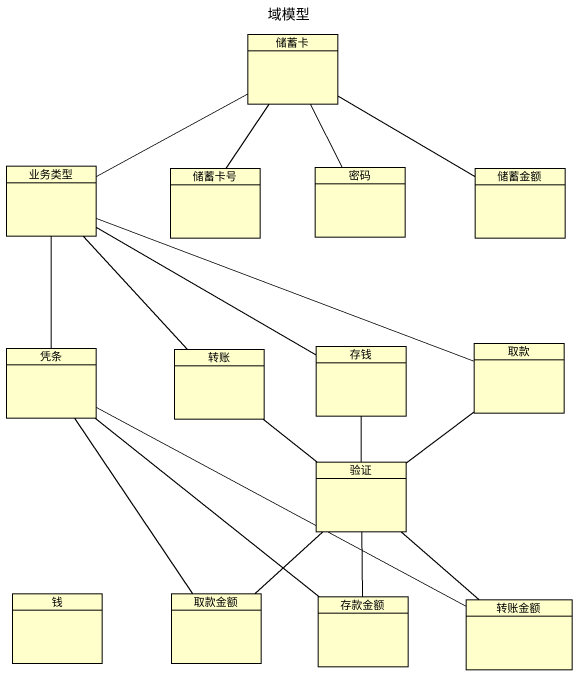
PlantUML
@startuml
title 域模型
hide circle
hide empty members
class 储蓄卡
class 业务类型
class 储蓄卡号
class 密码
class 储蓄金额
class 取款
class 凭条
class 转账
class 存钱
class 验证
class 钱
class 取款金额
class 存款金额
class 转账金额
储蓄卡 -left- 业务类型
储蓄卡 -- 密码
储蓄卡 -right- 储蓄金额
业务类型 -right- 取款
业务类型 -- 转账
业务类型 -right- 存钱
储蓄卡号 -up- 储蓄卡
凭条 -up- 业务类型
验证 -up- 取款
验证 -up- 转账
验证 -up- 存钱
取款金额 -up- 凭条
取款金额 -up- 验证
存款金额 -up- 凭条
存款金额 -up- 验证
转账金额 -left- 凭条
转账金额 -up- 验证
@enduml
